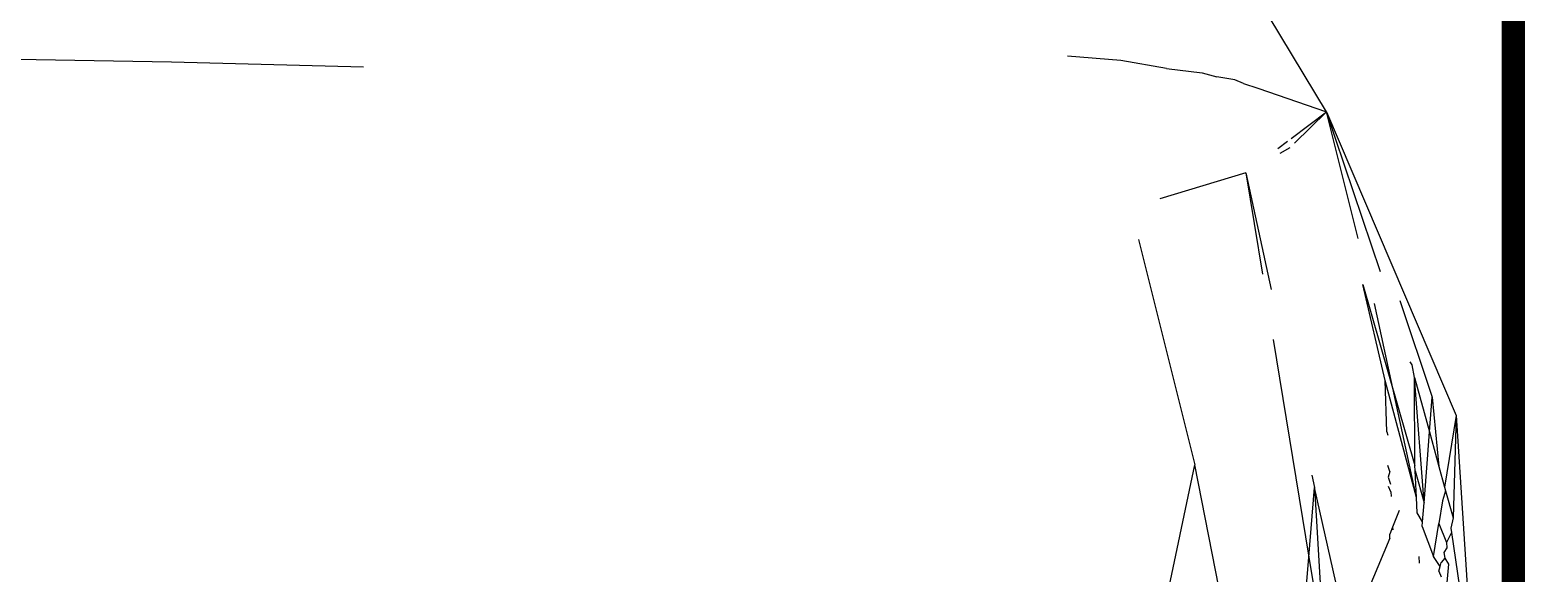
# Model space of a CAD drawing. Header units: millimetres. Extents: x 0 to 460473, y -68369 to 85219.
# Drawn here: x 231430.05 to 231444.77, y -38068.96 to -38063.58 of the extents above; entities that cross this region are included whole.
import ezdxf

# ---------------------------------------------------------------- set-up
doc = ezdxf.new("R2010")
doc.units = ezdxf.units.MM
doc.header["$LTSCALE"] = 50
doc.linetypes.add('HIDDEN2', pattern=[0.1875, 0.125, -0.0625])
doc.layers.add('fur', color=6, linetype='Continuous')
doc.layers.add('hid', color=8, linetype='HIDDEN2')

msp = doc.modelspace()

# ---------------------------------------------------------------- linework, layer by layer
at = {"layer": 'fur', "color": 40, "lineweight": 50, "true_color": 0xf8d731, "const_width": 20}
msp.add_lwpolyline([(231454.62857818, -37422.47504293), (231454.62857818, -39432.25663589), (230244.58358802, -39432.25663589), (230244.58358802, -37422.47504293)], close=True, dxfattribs=at)
at = {"layer": 'hid'}
for p, q in [((231442.8952045, -38064.39145534), (231438.38089508, -38056.89759484)), ((231431.45475426, -38063.90052999), (231429.45276921, -38063.8658686)), ((231433.35568388, -38063.95085567), (231431.45475426, -38063.90052999)), ((231440.85665951, -38063.88586556), (231440.32888391, -38063.84120568)), ((231441.31168242, -38063.9621243), (231440.85665951, -38063.88586556)), ((231441.31168242, -38063.9621243), (231441.66454054, -38064.00618059)), ((231441.66454054, -38064.00618059), (231441.8101215, -38064.04575566)), ((231441.98720548, -38064.07417026), (231441.8101215, -38064.04575566)), ((231442.07213101, -38064.11194498), (231441.98720548, -38064.07417026)), ((231442.07213101, -38064.11194498), (231442.21500205, -38064.1598239)), ((231442.21500205, -38064.1598239), (231442.8952045, -38064.39145534)), ((231442.54647753, -38064.65546875), (231442.8952045, -38064.39145534)), ((231442.8952045, -38064.39145534), (231442.57840799, -38064.70321336)), ((231443.42996611, -38065.97652143), (231442.8952045, -38064.39145534)), ((231442.8952045, -38064.39145534), (231444.17855229, -38067.40033116)), ((231443.20878661, -38065.64579868), (231442.8952045, -38064.39145534)), ((231442.41446532, -38064.75541225), (231442.51011365, -38064.68299903)), ((231442.53017855, -38064.74943564), (231442.43130991, -38064.80570944)), ((231442.09576039, -38064.99669665), (231441.24484717, -38065.25284802)), ((231442.09576039, -38064.99669665), (231442.3483394, -38066.15370617)), ((231442.09576039, -38064.99669665), (231442.26058465, -38066.00214928)), ((231441.0342096, -38065.658596), (231441.58954578, -38067.88859025)), ((231443.47641387, -38067.05371719), (231443.25311698, -38066.10186193)), ((231443.25311698, -38066.10186193), (231443.77132713, -38067.89670395)), ((231443.78574228, -38068.21226805), (231443.3704794, -38066.29257752)), ((231443.62077878, -38066.26183761), (231443.9410064, -38067.21969196)), ((231442.36620459, -38066.64644677), (231442.71987144, -38068.80386749)), ((231443.74303339, -38066.89798303), (231443.72431552, -38066.86756622)), ((231443.76737782, -38067.02465795), (231443.74303339, -38066.89798303)), ((231443.77132713, -38067.89670395), (231443.76737782, -38067.02465795)), ((231443.76737782, -38067.02465795), (231443.91475089, -38067.56227653)), ((231443.8632129, -38068.2644156), (231443.76737782, -38067.02465795)), ((231443.49177577, -38067.56319788), (231443.47641387, -38067.05371719)), ((231443.78574228, -38068.21226805), (231443.47641387, -38067.05371719)), ((231443.91475089, -38067.56227653), (231443.9410064, -38067.21969196)), ((231443.9410064, -38067.21969196), (231444.00875646, -38067.90520986)), ((231444.17855229, -38067.40033116), (231444.06464981, -38068.10910941)), ((231444.17855229, -38067.40033116), (231444.1483669, -38068.41451028)), ((231444.17855229, -38067.40033116), (231444.35197767, -38070.0665924)), ((231443.49177577, -38067.56319788), (231443.50389009, -38067.59548988)), ((231443.89412836, -38067.83136141), (231443.91475089, -38067.56227653)), ((231443.91475089, -38067.56227653), (231444.00875646, -38067.90520986)), ((231440.93821631, -38070.98678581), (231441.58954578, -38067.88859025)), ((231441.8867125, -38069.3960277), (231441.58954578, -38067.88859025)), ((231443.52206725, -38067.95390481), (231443.50178085, -38067.89501849)), ((231443.77361706, -38067.94683307), (231443.77132713, -38067.89670395)), ((231443.8632129, -38068.2644156), (231443.89412836, -38067.83136141)), ((231444.00875646, -38067.90520986), (231444.06464981, -38068.10910941)), ((231442.74960784, -38067.99182966), (231442.77596284, -38068.11255619)), ((231443.52206725, -38067.95390481), (231443.50532862, -38068.01268102)), ((231443.50532862, -38068.01268102), (231443.52856723, -38068.08207046)), ((231443.78574228, -38068.21226805), (231443.77361706, -38067.94683307)), ((231443.77361706, -38067.94683307), (231443.8632129, -38068.2644156)), ((231442.71987144, -38068.80386749), (231442.77596284, -38068.11255619)), ((231442.77596284, -38068.11255619), (231442.87210933, -38069.73254141)), ((231443.06190046, -38069.38195098), (231442.77596284, -38068.11255619)), ((231443.53237896, -38068.15722975), (231443.50805728, -38068.1031777)), ((231443.53237896, -38068.15722975), (231443.53467861, -38068.20257394)), ((231443.79273966, -38068.36544863), (231443.78574228, -38068.21226805)), ((231444.07468528, -38068.14571894), (231444.04251849, -38068.24682544)), ((231444.06464981, -38068.10910941), (231444.07468528, -38068.14571894)), ((231444.07468528, -38068.14571894), (231444.1483669, -38068.41451028)), ((231443.61590412, -38068.34285451), (231443.55008496, -38068.50635449)), ((231443.8464891, -38068.45296346), (231443.8632129, -38068.2644156)), ((231444.04251849, -38068.24682544), (231444.00665258, -38068.47000741)), ((231443.55008496, -38068.50635449), (231443.52229534, -38068.57538609)), ((231443.55008496, -38068.50635449), (231443.55139929, -38068.53227027)), ((231443.8464891, -38068.45296346), (231443.79273966, -38068.36544863)), ((231443.84294061, -38068.49926453), (231443.8464891, -38068.45296346)), ((231443.84294061, -38068.49926453), (231443.95426354, -38068.79600743)), ((231443.95426354, -38068.79600743), (231444.00665258, -38068.47000741)), ((231444.00665258, -38068.47000741), (231444.08328685, -38068.65933337)), ((231444.1483669, -38068.41451028), (231444.12795957, -38068.51476322)), ((231443.52346833, -38068.61428839), (231443.16724799, -38069.4573517)), ((231443.52346833, -38068.61428839), (231443.52229534, -38068.57538609)), ((231444.13439803, -38068.559364), (231444.08328685, -38068.65933337)), ((231444.12795957, -38068.51476322), (231444.13439803, -38068.559364)), ((231444.13439803, -38068.559364), (231444.21236394, -38069.09945333)), ((231443.8154884, -38068.86344447), (231443.8124438, -38068.79679476)), ((231444.02071602, -38068.89471708), (231443.95426354, -38068.79600743)), ((231444.08826916, -38068.70974614), (231444.0572607, -38068.7572405)), ((231444.0572607, -38068.7572405), (231444.06716204, -38068.81343688)), ((231444.08328685, -38068.65933337), (231444.08826916, -38068.70974614)), ((231442.62589395, -38069.96211466), (231442.71987144, -38068.80386749)), ((231442.71987144, -38068.80386749), (231442.87210933, -38069.73254141)), ((231444.00851429, -38068.94061848), (231444.02071602, -38068.89471708)), ((231444.00851429, -38068.94061848), (231444.02975035, -38068.99722542)), ((231444.02071602, -38068.89471708), (231444.03057218, -38068.85763943)), ((231444.06716204, -38068.81343688), (231444.03057218, -38068.85763943)), ((231444.06716204, -38068.81343688), (231444.10427664, -38068.87171521)), ((231444.10427664, -38068.87171521), (231444.08651241, -38069.05592588))]:
    msp.add_line(p, q, dxfattribs=at)

doc.saveas('drawing.dxf')
